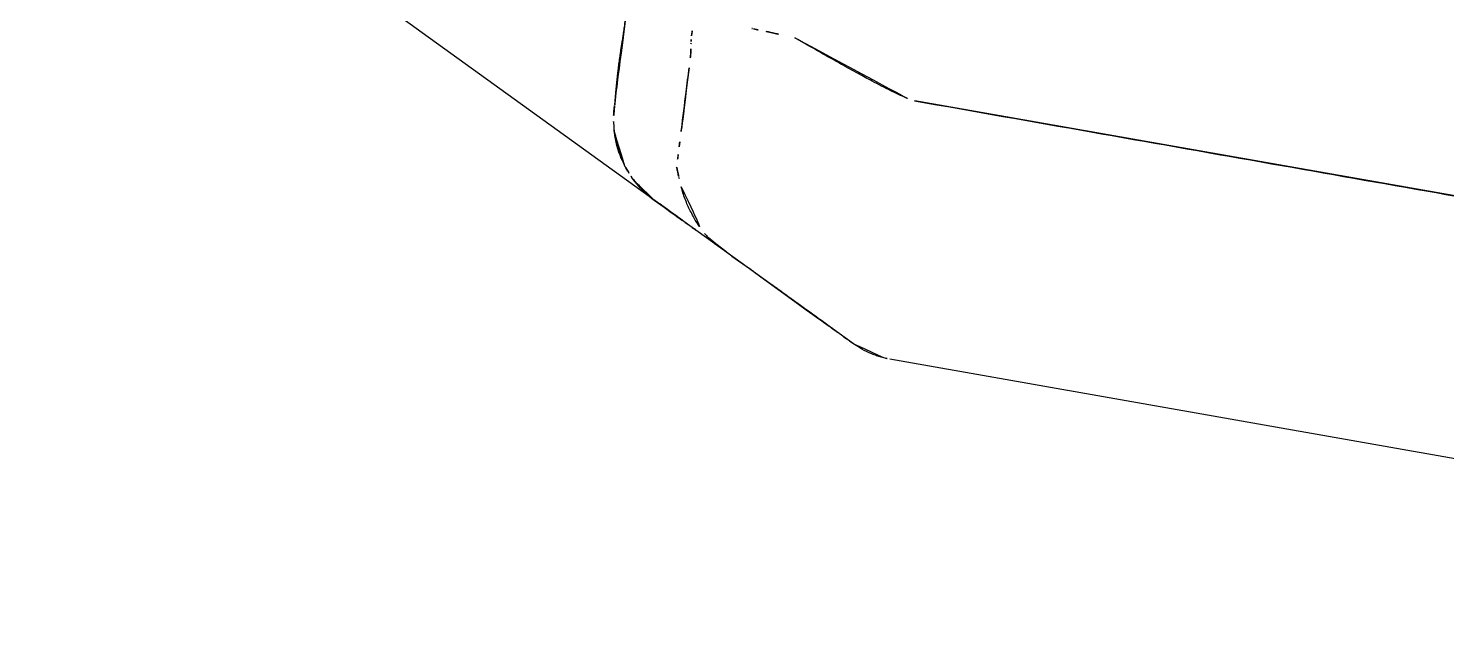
# Model space of a CAD drawing. Extents: x 16296660632 to 16296668616, y -37409619871 to -37409616241.
# Drawn here: x 16296667226.5 to 16296667337, y -37409617804.6 to -37409617758.7 of the extents above; entities that cross this region are included whole.
import ezdxf

# ---------------------------------------------------------------- set-up
doc = ezdxf.new("R2010")
doc.units = 0
doc.header["$LTSCALE"] = 10
doc.header["$MEASUREMENT"] = 0
doc.layers.get('0').update_dxf_attribs({"linetype": 'CONTINUOUS'})

msp = doc.modelspace()

# ---------------------------------------------------------------- linework, layer by layer
at = {"linetype": 'Continuous'}
for p, q in [((16296667290.79158, -37409617783.270447), (16296667226.47076, -37409617736.840271)), ((16296667407.571289, -37409617784.062866), (16296667295.56765, -37409617764.313408)), ((16296667407.571289, -37409617804.55777), (16296667293.616619, -37409617784.464493))]:
    msp.add_line(p, q, dxfattribs=at)
for points, start_tangent, end_tangent in [([(16296667273.02128, -37409617757.883873), (16296667272.950609, -37409617758.426628), (16296667272.884399, -37409617758.894653), (16296667272.822519, -37409617759.308167), (16296667272.76495, -37409617759.681023), (16296667272.711611, -37409617760.023132), (16296667272.662411, -37409617760.341347), (16296667272.617201, -37409617760.640213), (16296667272.57584, -37409617760.922447), (16296667272.538151, -37409617761.189537), (16296667272.503941, -37409617761.442123), (16296667272.47304, -37409617761.680206), (16296667272.44525, -37409617761.903572), (16296667272.420361, -37409617762.111794), (16296667272.398199, -37409617762.304497), (16296667272.37855, -37409617762.481407), (16296667272.36125, -37409617762.642441), (16296667272.346081, -37409617762.787689), (16296667272.33288, -37409617762.917503), (16296667272.321461, -37409617763.032471), (16296667272.31163, -37409617763.133369), (16296667272.303221, -37409617763.221222), (16296667272.296061, -37409617763.297203), (16296667272.28997, -37409617763.362663), (16296667272.284781, -37409617763.41906), (16296667272.280319, -37409617763.468002), (16296667272.276409, -37409617763.511147), (16296667272.272909, -37409617763.550247), (16296667272.269621, -37409617763.587097), (16296667272.266399, -37409617763.623543), (16296667272.26306, -37409617763.661453), (16296667272.2607, -37409617763.688477)], (-0.1246948872, -0.9921951346), (-0.0869184968, -0.996215426)), ([(16296667278.11824, -37409617759.874443), (16296667278.126909, -37409617759.694321)], (0.0391612964, 0.9992329022), (0.0570405656, 0.9983718615)), ([(16296667278.11832, -37409617759.874603), (16296667278.126909, -37409617759.694321)], (0.0385582714, 0.9992563533), (0.0565579746, 0.9983993167)), ([(16296667278.126909, -37409617759.694321), (16296667278.16227, -37409617759.24881)], (0.0570405659, 0.9983718615), (0.1011426203, 0.9948719367)), ([(16296667278.126909, -37409617759.694321), (16296667278.162121, -37409617759.248863)], (0.0565580325, 0.9983993134), (0.1010089009, 0.994885522)), ([(16296667278.162121, -37409617759.248863), (16296667278.19873, -37409617758.936974), (16296667278.251699, -37409617758.586922)], (0.1010089009, 0.994885522), (0.167038895, 0.9859503068)), ([(16296667278.16227, -37409617759.24881), (16296667278.198891, -37409617758.93679), (16296667278.251699, -37409617758.586922)], (0.1011426203, 0.9948719367), (0.1665287928, 0.9860365922)), ([(16296667282.862869, -37409617758.67128), (16296667282.98377, -37409617758.695587)], (0.9805076959, -0.1964806818), (0.9802531482, -0.1977467202)), ([(16296667282.862869, -37409617758.671288), (16296667282.98377, -37409617758.695587)], (0.9805112281, -0.1964630541), (0.9802566692, -0.1977292655)), ([(16296667282.98377, -37409617758.695587), (16296667283.98951, -37409617758.903442)], (0.9802566693, -0.1977292654), (0.9784432507, -0.2065158716)), ([(16296667282.98377, -37409617758.695587), (16296667283.98951, -37409617758.903427)], (0.9802531482, -0.1977467203), (0.9784497844, -0.2064849133)), ([(16296667283.98951, -37409617758.903427), (16296667284.22822, -37409617758.954018), (16296667286.21277, -37409617759.389954)], (0.9784497844, -0.2064849133), (0.975241301, -0.2211434032)), ([(16296667283.98951, -37409617758.903442), (16296667284.22661, -37409617758.95369), (16296667286.212761, -37409617759.389969)], (0.9784432507, -0.2065158717), (0.9752920555, -0.2209194571)), ([(16296667286.212761, -37409617759.389969), (16296667288.17745, -37409617760.52076), (16296667289.809681, -37409617761.444733), (16296667291.150829, -37409617762.188843), (16296667292.23933, -37409617762.778107), (16296667293.690531, -37409617763.529793), (16296667294.90379, -37409617764.093681), (16296667295.55138, -37409617764.310997)], (0.8653365112, -0.5011913032), (0.992792908, -0.1198425711)), ([(16296667278.1138, -37409617760.503593), (16296667277.979321, -37409617761.727028)], (-0.1237484338, -0.9923136224), (-0.1240214901, -0.9922795322)), ([(16296667278.11334, -37409617760.503754), (16296667278.11824, -37409617759.874443)], (-0.0237354458, 0.9997182746), (0.0391612965, 0.9992329022)), ([(16296667277.979321, -37409617761.727028), (16296667277.73914, -37409617763.643494), (16296667277.373051, -37409617766.546257), (16296667277.249781, -37409617767.521591)], (-0.1240214901, -0.9922795322), (-0.1254254733, -0.9921030444)), ([(16296667272.2607, -37409617763.688477), (16296667272.259451, -37409617763.702789), (16296667272.2554, -37409617763.749527), (16296667272.25074, -37409617763.803726), (16296667272.245319, -37409617763.867523), (16296667272.23896, -37409617763.943169), (16296667272.23185, -37409617764.02906), (16296667272.226351, -37409617764.096313), (16296667272.22035, -37409617764.17054), (16296667272.214121, -37409617764.248657), (16296667272.20792, -37409617764.327454), (16296667272.202, -37409617764.403549), (16296667272.19665, -37409617764.47319), (16296667272.1922, -37409617764.531837), (16296667272.18824, -37409617764.584282), (16296667272.184481, -37409617764.635147), (16296667272.16423, -37409617764.676514)], (-0.0869184968, -0.996215426), (-0.0949836377, -0.9954788338)), ([(16296667272.16423, -37409617764.676514), (16296667272.14134, -37409617766.710426)], (-0.1378881403, -0.9904478082), (0.116316906, -0.9932121512)), ([(16296667295.55138, -37409617764.310997), (16296667309.28566, -37409617766.732719), (16296667322.565371, -37409617769.07428), (16296667335.412411, -37409617771.339546), (16296667347.83407, -37409617773.529823), (16296667359.837641, -37409617775.646362), (16296667371.430401, -37409617777.690468), (16296667382.61965, -37409617779.663429), (16296667393.412661, -37409617781.566521), (16296667403.816719, -37409617783.401031), (16296667407.571289, -37409617784.063042)], (0.9848078643, -0.1736475467), (0.9848086009, -0.173643369)), ([(16296667272.141399, -37409617766.710419), (16296667272.16416, -37409617764.676498)], (-0.1163631924, 0.9932067295), (0.1377409794, 0.9904682845)), ([(16296667272.14134, -37409617766.710426), (16296667272.146391, -37409617766.752579), (16296667272.68585, -37409617768.801079), (16296667272.973591, -37409617769.415573)], (0.116316906, -0.9932121512), (0.4635302122, -0.886081115)), ([(16296667272.97368, -37409617769.41552), (16296667272.68609, -37409617768.80127), (16296667272.146441, -37409617766.752441), (16296667272.141399, -37409617766.710419)], (-0.4634442845, 0.8861260605), (-0.1163631924, 0.9932067295)), ([(16296667277.12594, -37409617768.500809), (16296667277.00149, -37409617769.483902)], (-0.1255242215, -0.9920905552), (-0.1256612765, -0.9920732048)), ([(16296667277.249781, -37409617767.521591), (16296667277.12594, -37409617768.500809)], (-0.1254254733, -0.9921030444), (-0.1255242216, -0.9920905552)), ([(16296667272.973591, -37409617769.415573), (16296667273.038179, -37409617769.536407)], (0.4635302121, -0.8860811151), (0.479221799, -0.8776938346)), ([(16296667273.03826, -37409617769.536362), (16296667272.97368, -37409617769.41552)], (-0.4791310671, 0.8777433683), (-0.4634442848, 0.8861260604)), ([(16296667273.038179, -37409617769.536407), (16296667273.72024, -37409617770.575272)], (0.4792217988, -0.8776938348), (0.6152434999, -0.7883371334)), ([(16296667277.00149, -37409617769.483902), (16296667277.054319, -37409617769.642357), (16296667277.11401, -37409617769.980453), (16296667277.15135, -37409617770.18586)], (0.5834984395, -0.8121142599), (0.181137413, -0.9834577966)), ([(16296667277.01536, -37409617769.535721), (16296667276.995131, -37409617769.483803)], (-0.3193915913, 0.9476228213), (-0.4095752843, 0.9122763213)), ([(16296667277.07259, -37409617769.800003), (16296667277.0529, -37409617769.689583), (16296667277.01536, -37409617769.535721)], (-0.1685859351, 0.9856869597), (-0.3193915903, 0.9476228216)), ([(16296667273.720221, -37409617770.575287), (16296667273.03826, -37409617769.536362)], (-0.6152005451, 0.7883706548), (-0.4791310673, 0.8777433681)), ([(16296667273.72024, -37409617770.575272), (16296667273.751751, -37409617770.615356), (16296667275.260189, -37409617772.059067)], (0.6152434999, -0.7883371333), (0.8108937428, -0.5851934192)), ([(16296667275.259649, -37409617772.058678), (16296667273.752029, -37409617770.615768), (16296667273.720221, -37409617770.575287)], (-0.810846997, 0.5852581887), (-0.6152005451, 0.7883706548)), ([(16296667277.094259, -37409617769.926086), (16296667277.07259, -37409617769.800003)], (-0.1749292493, 0.9845810062), (-0.1685859351, 0.9856869597)), ([(16296667277.1509, -37409617770.185989), (16296667277.11611, -37409617770.040207), (16296667277.094259, -37409617769.926086)], (-0.2599745654, 0.9656154645), (-0.1749292491, 0.9845810062)), ([(16296667277.17968, -37409617770.284714), (16296667277.1509, -37409617770.185989)], (-0.3001917582, 0.9538788751), (-0.2599745651, 0.9656154646)), ([(16296667277.20052, -37409617770.4077), (16296667277.17968, -37409617770.284714)], (-0.1733751469, 0.9848558567), (-0.1607270543, 0.9869988926)), ([(16296667277.356501, -37409617771.013), (16296667277.448021, -37409617771.364326), (16296667277.806749, -37409617772.338509), (16296667278.234381, -37409617773.223267), (16296667278.689079, -37409617774.002647), (16296667279.17152, -37409617774.657021)], (0.2222892134, -0.9749807719), (0.6535396318, -0.7568922973)), ([(16296667275.259439, -37409617772.058533), (16296667276.37462, -37409617772.863533), (16296667277.42388, -37409617773.620934), (16296667277.73485, -37409617773.845413)], (0.8108212978, -0.5852937921), (0.8108212978, -0.5852937921)), ([(16296667275.260189, -37409617772.059067), (16296667276.389971, -37409617772.874603), (16296667277.37459, -37409617773.58535), (16296667277.670839, -37409617773.799202)], (0.8108212978, -0.5852937921), (0.8108212976, -0.5852937923)), ([(16296667277.670839, -37409617773.799202), (16296667278.215771, -37409617774.192558)], (0.8108212977, -0.5852937922), (0.8108212977, -0.5852937922)), ([(16296667277.73485, -37409617773.845413), (16296667278.215, -37409617774.192009)], (0.8108212977, -0.5852937922), (0.8108212977, -0.5852937922)), ([(16296667278.215019, -37409617774.192017), (16296667278.298229, -37409617774.252083), (16296667278.45793, -37409617774.367363), (16296667278.53454, -37409617774.422668)], (0.8108212978, -0.5852937921), (0.8108212978, -0.5852937921)), ([(16296667278.221201, -37409617774.184143), (16296667278.534519, -37409617774.422653)], (0.7801001699, -0.6256546371), (0.8108273219, -0.5852854467)), ([(16296667279.172489, -37409617774.655693), (16296667279.290939, -37409617774.789917), (16296667279.406981, -37409617774.914093), (16296667279.44503, -37409617774.953339)], (0.6503839762, -0.7596056105), (0.6993192297, -0.7148094956)), ([(16296667279.44503, -37409617774.953339), (16296667279.52009, -37409617775.028763), (16296667279.62977, -37409617775.13459), (16296667279.73543, -37409617775.232178), (16296667279.83625, -37409617775.321823), (16296667279.932421, -37409617775.404297), (16296667280.02482, -37409617775.480766), (16296667280.115299, -37409617775.553123), (16296667280.2064, -37409617775.623657), (16296667280.299959, -37409617775.693932), (16296667280.384991, -37409617775.755997), (16296667280.472561, -37409617775.819229), (16296667280.584061, -37409617775.899712), (16296667280.69421, -37409617775.979218), (16296667280.79562, -37409617776.052422), (16296667280.89432, -37409617776.123672), (16296667280.986589, -37409617776.190277), (16296667281.07374, -37409617776.253197), (16296667281.1569, -37409617776.313232), (16296667281.23686, -37409617776.370956), (16296667281.314381, -37409617776.426918)], (0.6993192298, -0.7148094955), (0.8108030434, -0.5853190795)), ([(16296667280.372959, -37409617775.749733), (16296667280.038099, -37409617775.494362), (16296667279.733299, -37409617775.233482), (16296667279.44376, -37409617774.954582)], (-0.81097851, 0.5850759406), (-0.6991727507, 0.7149527709)), ([(16296667281.314381, -37409617776.426918), (16296667281.39023, -37409617776.481667), (16296667281.46516, -37409617776.535767), (16296667281.53994, -37409617776.589737), (16296667281.615311, -37409617776.644157), (16296667281.692039, -37409617776.699547), (16296667281.77088, -37409617776.756462), (16296667281.852591, -37409617776.815453), (16296667281.93795, -37409617776.877083), (16296667282.02771, -37409617776.941856), (16296667282.12262, -37409617777.010384), (16296667282.223459, -37409617777.083183), (16296667282.330971, -37409617777.160789), (16296667282.44593, -37409617777.243767), (16296667282.56909, -37409617777.33268), (16296667282.70121, -37409617777.428047), (16296667282.84305, -37409617777.530449), (16296667282.995371, -37409617777.640411), (16296667283.15893, -37409617777.758476), (16296667283.33449, -37409617777.885223), (16296667283.52282, -37409617778.021156), (16296667283.72467, -37409617778.16687), (16296667283.9408, -37409617778.322891), (16296667284.17197, -37409617778.489769), (16296667284.418949, -37409617778.668053), (16296667284.682489, -37409617778.858292), (16296667284.96335, -37409617779.061043), (16296667285.2623, -37409617779.276817), (16296667285.58009, -37409617779.506233), (16296667285.91748, -37409617779.749771), (16296667286.275249, -37409617780.008034), (16296667286.654131, -37409617780.281517), (16296667287.054911, -37409617780.570824), (16296667287.478319, -37409617780.876442), (16296667287.92514, -37409617781.198967), (16296667288.39616, -37409617781.538963), (16296667288.892019, -37409617781.896873), (16296667289.063419, -37409617782.020531)], (0.8108030434, -0.5853190795), (0.8109811609, -0.5850722662)), ([(16296667289.063419, -37409617782.020531), (16296667289.413349, -37409617782.273178), (16296667289.94869, -37409617782.659554)], (0.810981161, -0.5850722661), (0.8125235714, -0.5829283369)), ([(16296667290.03075, -37409617782.721069), (16296667289.9209, -37409617782.641937)], (-0.8122172017, 0.5833551382), (-0.8108307896, 0.5852806426)), ([(16296667290.03067, -37409617782.721184), (16296667290.29858, -37409617782.914574), (16296667290.4844, -37409617783.048714)], (0.8108213272, -0.5852937513), (0.8108212025, -0.5852939241)), ([(16296667290.4844, -37409617783.048714), (16296667290.55904, -37409617783.102577), (16296667290.716921, -37409617783.216553), (16296667290.791599, -37409617783.270462)], (0.8108212024, -0.5852939242), (0.8108210625, -0.585294118)), ([(16296667290.791599, -37409617783.270462), (16296667291.44689, -37409617783.689148), (16296667292.13666, -37409617784.027359), (16296667292.494101, -37409617784.166779), (16296667292.859921, -37409617784.286346), (16296667293.234249, -37409617784.385788), (16296667293.28042, -37409617784.3965)], (0.8108211548, -0.5852939901), (0.9749000802, -0.2226428387)), ([(16296667290.791599, -37409617783.270462), (16296667291.44689, -37409617783.689148), (16296667292.13666, -37409617784.027359), (16296667292.494101, -37409617784.166779), (16296667292.859921, -37409617784.286346), (16296667293.234249, -37409617784.385788), (16296667293.28042, -37409617784.3965)], (0.8108212976, -0.5852937923), (0.9749000803, -0.2226428384)), ([(16296667293.28042, -37409617784.3965), (16296667293.616619, -37409617784.464493)], (0.9749000802, -0.2226428386), (0.9848077706, -0.1736480781))]:
    msp.add_spline(points, degree=3, dxfattribs=dict(at, start_tangent=start_tangent, end_tangent=end_tangent))

doc.saveas('drawing.dxf')
